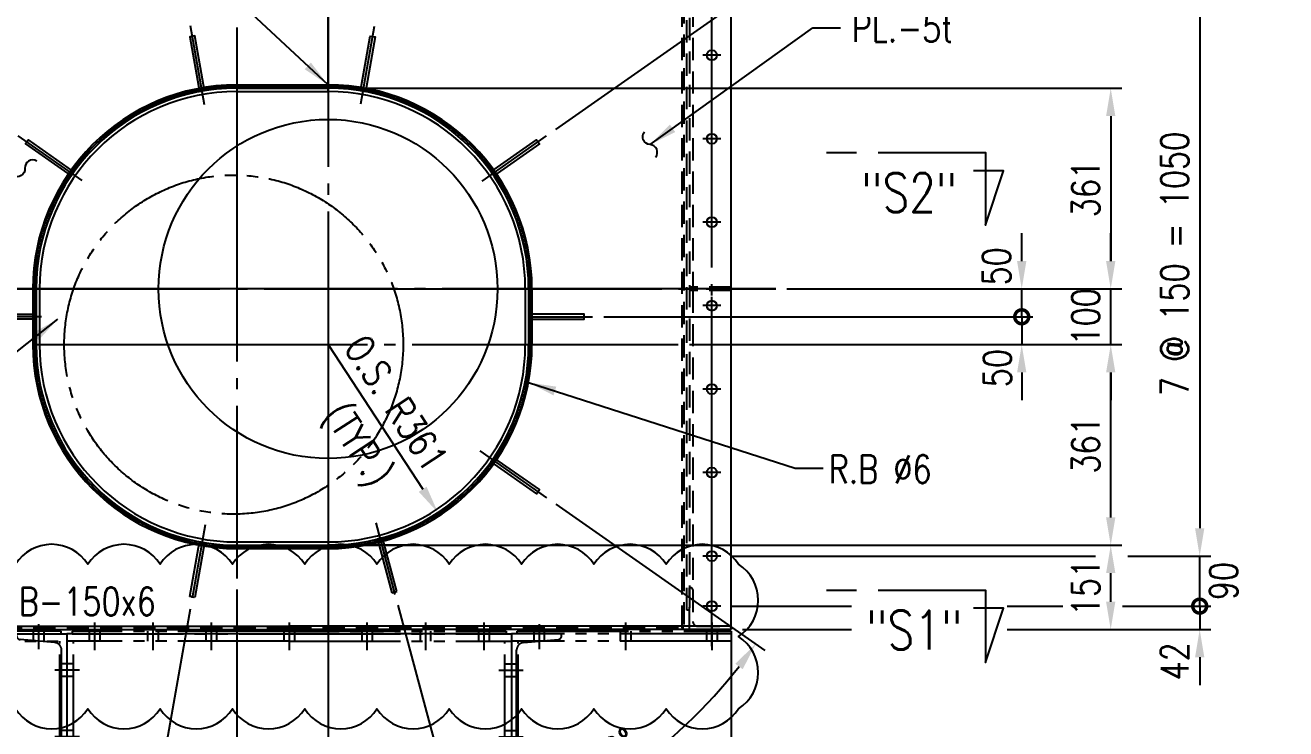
# Model space of a CAD drawing. Header units: millimetres. Extents: x 0 to 232280, y -26939 to 23794.
# Drawn here: x 4369 to 7769, y 2126 to 4022 of the extents above; entities that cross this region are included whole.
import ezdxf
from ezdxf.enums import TextEntityAlignment as Align

# ---------------------------------------------------------------- set-up
doc = ezdxf.new("R2010")
doc.units = ezdxf.units.MM
doc.header["$LTSCALE"] = 30
for name, pattern in [('JNK-CENTER', [34, 30, -1.5, 1, -1.5]), ('JNK-HIDDEN', [3, 2, -1]), ('JNK-PHANTOM', [15, 10, -1, 1, -1, 1, -1])]:
    doc.linetypes.add(name, pattern=pattern)
for name, color, linetype in [('CEN-R', 1, 'JNK-CENTER'), ('CON-C', 4, 'Continuous'), ('CON-G', 3, 'Continuous'), ('CON-W', 7, 'Continuous'), ('CON-Y', 2, 'Continuous'), ('conL-g', 3, 'Continuous'), ('Dim-W', 7, 'Continuous'), ('HID-Y', 2, 'JNK-HIDDEN'), ('PHA-M', 6, 'JNK-PHANTOM'), ('RET PL', 2, 'Continuous'), ('REV-0A', 2, 'Continuous'), ('TXT-Y', 2, 'Continuous')]:
    doc.layers.add(name, color=color, linetype=linetype)
doc.styles.add('SIMPLEX', font='simplex.shx', dxfattribs={"width": 0.8})
doc.dimstyles.new('DIM30_15', dxfattribs={"dimscale": 30, "dimtxt": 2.5, "dimasz": 2.5, "dimexe": 1, "dimexo": 1, "dimgap": 1, "dimtad": 1, "dimdec": 0, "dimlfac": 0.5, "dimdsep": 46, "dimtxsty": 'SIMPLEX', "dimcen": 0, "dimclrd": 7, "dimclre": 7, "dimclrt": 2, "dimadec": 1, "dimazin": 2, "dimtfac": 1, "dimtdec": 0, "dimtix": 1, "dimtmove": 2, "dimatfit": 0, "dimfxl": 1, "dimtolj": 1, "dimtzin": 0, "dimarcsym": 0})
doc.dimstyles.new('DIM30X1.5', dxfattribs={"dimscale": 30, "dimtxt": 2.5, "dimasz": 2.5, "dimexe": 1, "dimexo": 1, "dimgap": 1, "dimtad": 1, "dimdec": 0, "dimlfac": 0.666667, "dimdsep": 46, "dimtxsty": 'SIMPLEX', "dimcen": 0, "dimclrd": 7, "dimclre": 7, "dimclrt": 2, "dimadec": 1, "dimazin": 2, "dimtfac": 1, "dimtdec": 0, "dimtix": 1, "dimtmove": 2, "dimatfit": 0, "dimfxl": 1, "dimtolj": 1, "dimtzin": 0, "dimarcsym": 0})
pattern_1 = [(45, (-8613.555, -3308.335), (-8.41899, 8.41899), [])]

# ---------------------------------------------------------------- blocks, each defined once
blk = doc.blocks.new('A$C2FEE125F')
at = {"layer": 'CEN-R'}
for p, q in [((-16, 0), (16, 0)), ((0, 16), (0, -16))]:
    blk.add_line(p, q, dxfattribs=at)
at = {"layer": 'conL-g'}
blk.add_circle((0, 0), 9, dxfattribs=at)
blk = doc.blocks.new('*D192')
at = {"layer": 'CON-W', "color": 7, "lineweight": -2, "transparency": 16777216}
for p, q in [((6274.8, 4166.2), (7566.7, 4166.2)), ((7536.7, 4091.2), (7536.7, 2666.2)), ((6274.8, 2591.2), (7255.7, 2591.2)), ((7342.7, 2591.2), (7566.7, 2591.2))]:
    blk.add_line(p, q, dxfattribs=at)
at = {"layer": 'CON-W', "color": 7, "transparency": 16777216}
for points in [[(7524.2, 4091.2), (7549.2, 4091.2), (7536.7, 4166.2)], [(7524.2, 2666.2), (7549.2, 2666.2), (7536.7, 2591.2)]]:
    blk.add_solid(points, dxfattribs=at)
at = {"layer": 'DEFPOINTS', "color": 0, "transparency": 16777216}
for p in [(6244.8, 4166.2), (6244.8, 2591.2), (7536.7, 2591.2)]:
    blk.add_point(p, dxfattribs=at)
at = {"layer": 'CON-W', "color": 2, "transparency": 16777216, "insert": (7469.2, 3378.7), "char_height": 75, "attachment_point": 5, "rotation": 90, "style": 'SIMPLEX'}
blk.add_mtext('\\A1;7 @ 150 = 1050', dxfattribs=at)
blk = doc.blocks.new('_DotSmall')
at = {"color": 0, "linetype": 'ByBlock', "const_width": 0.5}
blk.add_lwpolyline([(-0.0625, 0, 1), (0.0625, 0, 1)], format="xyb", close=True, dxfattribs=at)
blk = doc.blocks.new('*D193')
at = {"layer": 'DEFPOINTS', "color": 0, "transparency": 16777216}
for p in [(6316.1, 4338.7), (7536.7, 4338.7), (6327.7, 4166.2)]:
    blk.add_point(p, dxfattribs=at)
at = {"layer": 'Dim-W', "color": 7, "lineweight": -2, "transparency": 16777216}
for p, q in [((7536.7, 4338.7), (7536.7, 4413.7)), ((6346.1, 4338.7), (7566.7, 4338.7)), ((7536.7, 4166.2), (7536.7, 4338.7)), ((6357.7, 4166.2), (7566.7, 4166.2)), ((7536.7, 4091.2), (7536.7, 4016.2))]:
    blk.add_line(p, q, dxfattribs=at)
at = {"layer": 'Dim-W', "color": 7, "transparency": 16777216}
blk.add_solid([(7524.2, 4091.2), (7549.2, 4091.2), (7536.7, 4166.2)], dxfattribs=at)
at = {"layer": 'Dim-W', "color": 7, "lineweight": -2, "transparency": 16777216, "xscale": 75, "yscale": 75, "zscale": 75, "rotation": 270}
blk.add_blockref('_DotSmall', (7536.7, 4338.7), dxfattribs=at)
at = {"layer": 'Dim-W', "color": 2, "transparency": 16777216, "insert": (7469.2, 4252.5), "char_height": 75, "attachment_point": 5, "rotation": 90, "style": 'SIMPLEX'}
blk.add_mtext('\\A1;115', dxfattribs=at)
blk = doc.blocks.new('*D194')
at = {"layer": 'DEFPOINTS', "color": 0, "transparency": 16777216}
for p in [(6327.7, 2591.2), (7536.7, 2591.2), (7328.7, 2456.2)]:
    blk.add_point(p, dxfattribs=at)
at = {"layer": 'Dim-W', "color": 7, "lineweight": -2, "transparency": 16777216}
for p, q in [((6357.7, 2591.2), (7255.7, 2591.2)), ((7342.7, 2591.2), (7566.7, 2591.2)), ((7536.7, 2456.2), (7536.7, 2591.2)), ((7358.7, 2456.2), (7566.7, 2456.2))]:
    blk.add_line(p, q, dxfattribs=at)
at = {"layer": 'Dim-W', "color": 7, "lineweight": -2, "transparency": 16777216, "xscale": 75, "yscale": 75, "zscale": 75, "rotation": 270}
blk.add_blockref('_DotSmall', (7536.7, 2456.2), dxfattribs=at)
at = {"layer": 'Dim-W', "color": 2, "transparency": 16777216, "insert": (7601.1, 2523.7), "char_height": 75, "attachment_point": 5, "rotation": 90, "style": 'SIMPLEX'}
blk.add_mtext('\\A1;90', dxfattribs=at)
blk = doc.blocks.new('_None')
blk = doc.blocks.new('*D195')
at = {"layer": 'DEFPOINTS', "color": 0, "transparency": 16777216}
for p in [(6244.8, 2456.2), (6273.2, 2393.2), (7536.7, 2393.2)]:
    blk.add_point(p, dxfattribs=at)
at = {"layer": 'Dim-W', "color": 7, "lineweight": -2, "transparency": 16777216}
for p, q in [((7536.7, 2456.2), (7536.7, 2531.2)), ((6274.8, 2456.2), (6597.6, 2456.2)), ((7017.6, 2456.2), (7167.2, 2456.2)), ((7328.4, 2456.2), (7566.7, 2456.2)), ((7536.7, 2456.2), (7536.7, 2393.2)), ((6303.2, 2393.2), (6597.6, 2393.2)), ((7017.6, 2393.2), (7566.7, 2393.2)), ((7536.7, 2318.2), (7536.7, 2243.2))]:
    blk.add_line(p, q, dxfattribs=at)
at = {"layer": 'Dim-W', "color": 7, "transparency": 16777216}
blk.add_solid([(7524.2, 2318.2), (7549.2, 2318.2), (7536.7, 2393.2)], dxfattribs=at)
at = {"layer": 'Dim-W', "color": 7, "lineweight": -2, "transparency": 16777216, "xscale": 75, "yscale": 75, "zscale": 75, "rotation": 270}
blk.add_blockref('_DotSmall', (7536.7, 2456.2), dxfattribs=at)
at = {"layer": 'Dim-W', "color": 2, "transparency": 16777216, "insert": (7469.2, 2307.4), "char_height": 75, "attachment_point": 5, "rotation": 90, "style": 'SIMPLEX'}
blk.add_mtext('\\A1;42', dxfattribs=at)
blk = doc.blocks.new('*D204')
at = {"layer": 'DEFPOINTS', "color": 0, "transparency": 16777216}
for p in [(5185.7, 3852.3), (6393.4, 3311.2), (7296.7, 3311.2)]:
    blk.add_point(p, dxfattribs=at)
at = {"layer": 'Dim-W', "color": 7, "lineweight": -2, "transparency": 16777216}
for p, q in [((5215.7, 3852.3), (7326.7, 3852.3)), ((7296.7, 3777.3), (7296.7, 3386.2)), ((6423.4, 3311.2), (7326.7, 3311.2))]:
    blk.add_line(p, q, dxfattribs=at)
at = {"layer": 'Dim-W', "color": 7, "transparency": 16777216}
for points in [[(7284.2, 3777.3), (7309.2, 3777.3), (7296.7, 3852.3)], [(7284.2, 3386.2), (7309.2, 3386.2), (7296.7, 3311.2)]]:
    blk.add_solid(points, dxfattribs=at)
at = {"layer": 'Dim-W', "color": 2, "transparency": 16777216, "insert": (7229.2, 3581.7), "char_height": 75, "attachment_point": 5, "rotation": 90, "style": 'SIMPLEX'}
blk.add_mtext('\\A1;361', dxfattribs=at)
blk = doc.blocks.new('*D205')
at = {"layer": 'DEFPOINTS', "color": 0, "transparency": 16777216}
for p in [(6423.4, 3311.2), (7296.7, 3311.2), (6130.4, 3161.2)]:
    blk.add_point(p, dxfattribs=at)
at = {"layer": 'Dim-W', "color": 7, "lineweight": -2, "transparency": 16777216}
for p, q in [((7296.7, 3386.2), (7296.7, 3461.2)), ((6453.4, 3311.2), (7326.7, 3311.2)), ((7296.7, 3161.2), (7296.7, 3311.2)), ((6160.4, 3161.2), (7326.7, 3161.2)), ((7296.7, 3086.2), (7296.7, 3011.2))]:
    blk.add_line(p, q, dxfattribs=at)
at = {"layer": 'Dim-W', "color": 7, "transparency": 16777216}
for points in [[(7284.2, 3386.2), (7309.2, 3386.2), (7296.7, 3311.2)], [(7284.2, 3086.2), (7309.2, 3086.2), (7296.7, 3161.2)]]:
    blk.add_solid(points, dxfattribs=at)
at = {"layer": 'Dim-W', "color": 2, "transparency": 16777216, "insert": (7229.2, 3236.2), "char_height": 75, "attachment_point": 5, "rotation": 90, "style": 'SIMPLEX'}
blk.add_mtext('\\A1;100', dxfattribs=at)
blk = doc.blocks.new('*D206')
at = {"layer": 'DEFPOINTS', "color": 0, "transparency": 16777216}
for p in [(7296.7, 3161.2), (7296.7, 3161.2), (5185.7, 2620.2)]:
    blk.add_point(p, dxfattribs=at)
at = {"layer": 'Dim-W', "color": 7, "lineweight": -2, "transparency": 16777216}
for p, q in [((7296.7, 2695.2), (7296.7, 3086.2)), ((5215.7, 2620.2), (7326.7, 2620.2))]:
    blk.add_line(p, q, dxfattribs=at)
at = {"layer": 'Dim-W', "color": 7, "transparency": 16777216}
for points in [[(7284.2, 3086.2), (7309.2, 3086.2), (7296.7, 3161.2)], [(7284.2, 2695.2), (7309.2, 2695.2), (7296.7, 2620.2)]]:
    blk.add_solid(points, dxfattribs=at)
at = {"layer": 'Dim-W', "color": 2, "transparency": 16777216, "insert": (7229.2, 2890.7), "char_height": 75, "attachment_point": 5, "rotation": 90, "style": 'SIMPLEX'}
blk.add_mtext('\\A1;361', dxfattribs=at)
blk = doc.blocks.new('*D207')
at = {"layer": 'DEFPOINTS', "color": 0, "transparency": 16777216}
for p in [(5185.7, 2620.2), (7296.7, 2620.2), (6363.2, 2393.2)]:
    blk.add_point(p, dxfattribs=at)
at = {"layer": 'Dim-W', "color": 7, "lineweight": -2, "transparency": 16777216}
for p, q in [((5215.7, 2620.2), (7326.7, 2620.2)), ((7296.7, 2468.2), (7296.7, 2545.2)), ((6393.2, 2393.2), (6597.6, 2393.2)), ((7017.6, 2393.2), (7326.7, 2393.2))]:
    blk.add_line(p, q, dxfattribs=at)
at = {"layer": 'Dim-W', "color": 7, "transparency": 16777216}
for points in [[(7284.2, 2545.2), (7309.2, 2545.2), (7296.7, 2620.2)], [(7284.2, 2468.2), (7309.2, 2468.2), (7296.7, 2393.2)]]:
    blk.add_solid(points, dxfattribs=at)
at = {"layer": 'Dim-W', "color": 2, "transparency": 16777216, "insert": (7229.2, 2506.7), "char_height": 75, "attachment_point": 5, "rotation": 90, "style": 'SIMPLEX'}
blk.add_mtext('\\A1;151', dxfattribs=at)
blk = doc.blocks.new('SECMARK2')
at = {"layer": 'CON-C'}
blk.add_line((0, 0), (-2.72, 0), dxfattribs=at)
blk.add_lwpolyline([(-4.67, 0), (-14.32, 0), (-14.32, 6.51), (-15.93, 1.64), (-13.23, 1.64)], dxfattribs=at)
at = {"layer": 'CON-C', "style": 'SIMPLEX', "width": 0.8}
blk.add_attdef('TAG', (-12.98, 1.18), '', height=3.5, dxfattribs=at)
blk = doc.blocks.new('*D208')
at = {"layer": 'DEFPOINTS', "color": 0, "transparency": 16777216}
for p in [(6126.2, 4432.1), (5312.2, 4028.7), (5775.1, 3723.9), (5185.7, 3311.2), (5185.7, 3311.2)]:
    blk.add_point(p, dxfattribs=at)
at = {"layer": 'Dim-W', "color": 7, "lineweight": -2, "transparency": 16777216}
for p, q in [((5317.4, 4058.2), (5445, 4781.7)), ((5799.7, 3741.1), (6408.9, 4167.7))]:
    blk.add_line(p, q, dxfattribs=at)
blk.add_arc((5185.7, 3311.2), 1463.2, 37.9372, 77.0628, dxfattribs=at)
at = {"layer": 'Dim-W', "color": 7, "transparency": 16777216}
for points in [[(5510.8, 4725), (5515.8, 4749.5), (5439.8, 4752.2)], [(6349.8, 4218.2), (6329.7, 4203.3), (6384.3, 4150.5)]]:
    blk.add_solid(points, dxfattribs=at)
at = {"layer": 'Dim-W', "color": 2, "transparency": 16777216, "insert": (6008.2, 4602.2), "char_height": 75, "attachment_point": 5, "rotation": 327.5, "style": 'SIMPLEX'}
blk.add_mtext('\\A1;45°', dxfattribs=at)
blk = doc.blocks.new('*D210')
at = {"layer": 'DEFPOINTS', "color": 0, "transparency": 16777216}
for p in [(4939.7, 2530.9), (5185.7, 1951.3), (5185.7, 1753.1)]:
    blk.add_point(p, dxfattribs=at)
at = {"layer": 'Dim-W', "color": 7, "lineweight": -2, "transparency": 16777216}
for p, q in [((4939.7, 2500.9), (4939.7, 1723.1)), ((5185.7, 1921.3), (5185.7, 1723.1)), ((5014.7, 1753.1), (5110.7, 1753.1))]:
    blk.add_line(p, q, dxfattribs=at)
at = {"layer": 'Dim-W', "color": 7, "transparency": 16777216}
for points in [[(5014.7, 1765.6), (5014.7, 1740.6), (4939.7, 1753.1)], [(5110.7, 1765.6), (5110.7, 1740.6), (5185.7, 1753.1)]]:
    blk.add_solid(points, dxfattribs=at)
at = {"layer": 'Dim-W', "color": 2, "transparency": 16777216, "insert": (5062.7, 1820.6), "char_height": 75, "attachment_point": 5, "style": 'SIMPLEX'}
blk.add_mtext('\\A1;164', dxfattribs=at)
blk = doc.blocks.new('*D212')
at = {"layer": 'DEFPOINTS', "color": 0, "transparency": 16777216}
for p in [(6431, 3311.2), (7056.7, 3311.2), (5899.3, 3236.2)]:
    blk.add_point(p, dxfattribs=at)
at = {"layer": 'Dim-W', "color": 7, "lineweight": -2, "transparency": 16777216}
for p, q in [((7056.7, 3386.2), (7056.7, 3461.2)), ((6461, 3311.2), (7086.7, 3311.2)), ((7056.7, 3236.2), (7056.7, 3311.2)), ((5929.3, 3236.2), (7086.7, 3236.2)), ((7056.7, 3236.2), (7056.7, 3161.2))]:
    blk.add_line(p, q, dxfattribs=at)
at = {"layer": 'Dim-W', "color": 7, "transparency": 16777216}
blk.add_solid([(7044.2, 3386.2), (7069.2, 3386.2), (7056.7, 3311.2)], dxfattribs=at)
at = {"layer": 'Dim-W', "color": 7, "lineweight": -2, "transparency": 16777216, "xscale": 75, "yscale": 75, "zscale": 75, "rotation": 90}
blk.add_blockref('_DotSmall', (7056.7, 3236.2), dxfattribs=at)
at = {"layer": 'Dim-W', "color": 2, "transparency": 16777216, "insert": (6988.7, 3372), "char_height": 75, "attachment_point": 5, "rotation": 90, "style": 'SIMPLEX'}
blk.add_mtext('\\A1;50', dxfattribs=at)
blk = doc.blocks.new('*D213')
at = {"layer": 'DEFPOINTS', "color": 0, "transparency": 16777216}
for p in [(5899.3, 3236.2), (6130.4, 3161.2), (7056.7, 3161.2)]:
    blk.add_point(p, dxfattribs=at)
at = {"layer": 'Dim-W', "color": 7, "lineweight": -2, "transparency": 16777216}
for p, q in [((7056.7, 3236.2), (7056.7, 3311.2)), ((5929.3, 3236.2), (7086.7, 3236.2)), ((7056.7, 3236.2), (7056.7, 3161.2)), ((6160.4, 3161.2), (7086.7, 3161.2)), ((7056.7, 3086.2), (7056.7, 3011.2))]:
    blk.add_line(p, q, dxfattribs=at)
at = {"layer": 'Dim-W', "color": 7, "transparency": 16777216}
blk.add_solid([(7044.2, 3086.2), (7069.2, 3086.2), (7056.7, 3161.2)], dxfattribs=at)
at = {"layer": 'Dim-W', "color": 7, "lineweight": -2, "transparency": 16777216, "xscale": 75, "yscale": 75, "zscale": 75, "rotation": 270}
blk.add_blockref('_DotSmall', (7056.7, 3236.2), dxfattribs=at)
at = {"layer": 'Dim-W', "color": 2, "transparency": 16777216, "insert": (6991, 3097.8), "char_height": 75, "attachment_point": 5, "rotation": 90, "style": 'SIMPLEX'}
blk.add_mtext('\\A1;50', dxfattribs=at)
blk = doc.blocks.new('*D218')
at = {"layer": 'DEFPOINTS', "color": 0, "transparency": 16777216}
for p in [(5185.7, 3161.2), (5482, 2708.5)]:
    blk.add_point(p, dxfattribs=at)
at = {"layer": 'Dim-W', "color": 7, "lineweight": -2, "transparency": 16777216}
blk.add_line((5185.7, 3161.2), (5441, 2771.3), dxfattribs=at)
at = {"layer": 'Dim-W', "color": 7, "transparency": 16777216}
blk.add_solid([(5451.4, 2778.1), (5430.5, 2764.4), (5482, 2708.5)], dxfattribs=at)
at = {"layer": 'Dim-W', "color": 2, "transparency": 16777216, "insert": (5369.8, 3003.2), "char_height": 75, "attachment_point": 5, "rotation": 303.2099, "style": 'SIMPLEX'}
blk.add_mtext('\\A1;O.S. R361 ', dxfattribs=at)
blk = doc.blocks.new('*D229')
at = {"color": 7, "lineweight": -2, "transparency": 16777216}
for p, q in [((4939.7, 2500.9), (4939.7, 1723.1)), ((4813.9, 2447.7), (4690, 1744.9))]:
    blk.add_line(p, q, dxfattribs=at)
blk.add_arc((4939.7, 3161.2), 1408.1, 263.0521, 266.9479, dxfattribs=at)
at = {"color": 7, "transparency": 16777216}
for points in [[(4767.5, 1751.1), (4771.2, 1775.8), (4695.2, 1774.5)], [(4865.1, 1767.6), (4864.4, 1742.6), (4939.7, 1753.1)]]:
    blk.add_solid(points, dxfattribs=at)
at = {"layer": 'DEFPOINTS', "color": 0, "transparency": 16777216}
for p in [(4939.7, 4015.8), (4854, 2675.1), (4939.7, 2530.9), (4819.1, 2477.2), (4776.2, 1762.6)]:
    blk.add_point(p, dxfattribs=at)
at = {"color": 2, "transparency": 16777216, "insert": (4822.9, 1825.7), "char_height": 75, "attachment_point": 5, "rotation": 355, "style": 'SIMPLEX'}
blk.add_mtext('\\A1;10°', dxfattribs=at)
blk = doc.blocks.new('*D230')
at = {"color": 7, "lineweight": -2, "transparency": 16777216}
for p, q in [((5374, 2458.5), (5557.8, 1772.4)), ((5185.7, 1921.3), (5185.7, 1723.4))]:
    blk.add_line(p, q, dxfattribs=at)
blk.add_arc((5185.7, 3161.2), 1407.8, 273.0529, 281.9471, dxfattribs=at)
at = {"color": 7, "transparency": 16777216}
for points in [[(5474.2, 1796.1), (5480, 1771.8), (5550.1, 1801.4)], [(5261, 1742.9), (5260.3, 1767.9), (5185.7, 1753.4)]]:
    blk.add_solid(points, dxfattribs=at)
at = {"layer": 'DEFPOINTS', "color": 0, "transparency": 16777216}
for p in [(5185.7, 4540.3), (5314.5, 2680.7), (5366.2, 2487.5), (5185.7, 1951.3), (5308.4, 1758.8)]:
    blk.add_point(p, dxfattribs=at)
at = {"color": 2, "transparency": 16777216, "insert": (5360.6, 1832.4), "char_height": 75, "attachment_point": 5, "rotation": 7.5, "style": 'SIMPLEX'}
blk.add_mtext('\\A1;15°', dxfattribs=at)
blk = doc.blocks.new('*D231')
at = {"color": 7, "lineweight": -2, "transparency": 16777216}
for p, q in [((5799.7, 2731.3), (6363.4, 2336.6)), ((5374, 2458.5), (5557.8, 1772.5))]:
    blk.add_line(p, q, dxfattribs=at)
blk.add_arc((5185.7, 3161.2), 1407.7, 288.0531, 321.9469, dxfattribs=at)
at = {"color": 7, "transparency": 16777216}
for points in [[(6284.1, 2301), (6304.2, 2286.1), (6338.8, 2353.8)], [(5625.5, 1810.9), (5618.4, 1834.8), (5550, 1801.5)]]:
    blk.add_solid(points, dxfattribs=at)
at = {"layer": 'DEFPOINTS', "color": 0, "transparency": 16777216}
for p in [(5595.3, 2874.4), (5775.1, 2748.5), (5314.5, 2680.7), (5366.2, 2487.5), (5853.8, 1922.2)]:
    blk.add_point(p, dxfattribs=at)
at = {"color": 2, "transparency": 16777216, "insert": (5954.4, 2063.4), "char_height": 75, "attachment_point": 5, "rotation": 35, "style": 'SIMPLEX'}
blk.add_mtext('\\A1;40°', dxfattribs=at)
blk = doc.blocks.new('*D259')
at = {"color": 7, "lineweight": -2, "transparency": 16777216}
for p, q in [((5185.7, 4570.3), (5185.7, 4804.5)), ((5315.9, 4049.4), (5445, 4781.8))]:
    blk.add_line(p, q, dxfattribs=at)
blk.add_arc((5185.7, 3311.2), 1463.3, 82.937, 87.063, dxfattribs=at)
at = {"color": 7, "transparency": 16777216}
for points in [[(5260.4, 4760.1), (5261, 4785.1), (5185.7, 4774.5)], [(5367.5, 4775.8), (5363.8, 4751), (5439.8, 4752.3)]]:
    blk.add_solid(points, dxfattribs=at)
at = {"layer": 'DEFPOINTS', "color": 0, "transparency": 16777216}
for p in [(5355.6, 4764.6), (5185.7, 4540.3), (5310.7, 4019.8), (5273.8, 3810.6), (5185.7, 1951.3)]:
    blk.add_point(p, dxfattribs=at)
at = {"color": 2, "transparency": 16777216, "insert": (5319.1, 4836.2), "char_height": 75, "attachment_point": 5, "rotation": 355, "style": 'SIMPLEX'}
blk.add_mtext('\\A1;10°', dxfattribs=at)
blk = doc.blocks.new('A$C01CB79A4')
at = {"layer": 'PHA-M'}
h = blk.add_hatch(dxfattribs=at)
h.set_pattern_fill('ANSI31,_O', color=256, scale=3.75)
h.set_pattern_definition(pattern_1)
h.paths.add_polyline_path([(-1717.5, -391.5), (-1717.5, -382.5), (-1792.5, -382.5), (-1867.5, -382.5), (-1867.5, -391.5)])
h = blk.add_hatch(dxfattribs=at)
h.set_pattern_fill('ANSI31,_O', color=256, scale=3.75)
h.set_pattern_definition(pattern_1)
h.paths.add_polyline_path([(-667.5, -382.5), (-592.5, -382.5), (-517.5, -382.5), (-517.5, -391.5), (-667.5, -391.5)])
at = {"layer": 'CON-G'}
for p, q in [((-2235, 13.5), (-1192.5, 13.5)), ((-2235, 4.5), (-1192.5, 4.5)), ((0, 13.5), (-1192.5, 13.5)), ((0, 4.5), (-1192.5, 4.5))]:
    blk.add_line(p, q, dxfattribs=at)
at = {"layer": 'PHA-M'}
for p, q in [((-2235, 0), (-2235, -382.5)), ((-2182.5, 23.2), (-2182.5, -50.9)), ((-2182.5, 23.2), (-2182.5, -50.9)), ((-2182.5, 17.1), (-2182.5, -49.3)), ((-2182.5, 9.6), (-2182.5, -50.9)), ((-2182.5, 9.6), (-2182.5, -50.9)), ((-2025, 23.2), (-2025, -50.9)), ((-2025, 23.2), (-2025, -50.9)), ((-2025, 17.1), (-2025, -49.3)), ((-2025, 9.6), (-2025, -50.9)), ((-2025, 9.6), (-2025, -50.9)), ((-1867.5, -48.5), (-1867.5, 18.7)), ((-1717.5, 23.2), (-1717.5, -50.9)), ((-1717.5, 23.2), (-1717.5, -50.9)), ((-1717.5, 17.1), (-1717.5, -49.3)), ((-1717.5, 9.6), (-1717.5, -50.9)), ((-1717.5, 9.6), (-1717.5, -50.9)), ((-1560, 23.2), (-1560, -50.9)), ((-1560, 23.2), (-1560, -50.9)), ((-1560, 17.1), (-1560, -49.3)), ((-1560, 9.6), (-1560, -50.9)), ((-1560, 9.6), (-1560, -50.9)), ((-1402.5, 23.2), (-1402.5, -50.9)), ((-1402.5, 23.2), (-1402.5, -50.9)), ((-1402.5, 17.1), (-1402.5, -49.3)), ((-1402.5, 9.6), (-1402.5, -50.9)), ((-1402.5, 9.6), (-1402.5, -50.9)), ((-1192.5, 23.2), (-1192.5, -50.9)), ((-1192.5, 23.2), (-1192.5, -50.9)), ((-1192.5, 17.1), (-1192.5, -49.3)), ((-1192.5, 9.6), (-1192.5, -50.9)), ((-1192.5, 9.6), (-1192.5, -50.9)), ((-982.5, 23.2), (-982.5, -50.9)), ((-982.5, 23.2), (-982.5, -50.9)), ((-982.5, 17.1), (-982.5, -49.3)), ((-982.5, 9.6), (-982.5, -50.9)), ((-982.5, 9.6), (-982.5, -50.9)), ((-825, 23.2), (-825, -50.9)), ((-825, 23.2), (-825, -50.9)), ((-825, 17.1), (-825, -49.3)), ((-825, 9.6), (-825, -50.9)), ((-825, 9.6), (-825, -50.9)), ((-667.5, 23.2), (-667.5, -50.9)), ((-667.5, 23.2), (-667.5, -50.9)), ((-667.5, 17.1), (-667.5, -49.3)), ((-667.5, 9.6), (-667.5, -50.9)), ((-667.5, 9.6), (-667.5, -50.9)), ((-517.5, -48.5), (-517.5, 18.7)), ((-285, 23.2), (-285, -50.9)), ((-285, 23.2), (-285, -50.9)), ((-285, 17.1), (-285, -49.3)), ((-285, 9.6), (-285, -50.9)), ((-285, 9.6), (-285, -50.9)), ((-52.5, 23.2), (-52.5, -50.9)), ((-52.5, 23.2), (-52.5, -50.9)), ((-52.5, 17.1), (-52.5, -49.3)), ((-52.5, 9.6), (-52.5, -50.9)), ((-52.5, 9.6), (-52.5, -50.9)), ((0, 0), (0, -382.5)), ((-2235, -27), (-1792.5, -27)), ((-2196.8, 0), (-2196.8, -27)), ((-2168.3, 0), (-2168.3, -27)), ((-2039.3, 0), (-2039.3, -27)), ((-2010.8, 0), (-2010.8, -27)), ((-1927.5, -12.1), (-1927.5, -7.5)), ((-1927.5, -7.5), (-1792.5, -7.5)), ((-1825.2, -30.6), (-1917.9, -22.5)), ((-1881.8, -25.7), (-1881.8, 0)), ((-1853.3, -28.2), (-1853.3, 0)), ((-1810.5, -363), (-1810.5, -27)), ((-1792.5, -7.5), (-1792.5, -382.5)), ((-1192.5, -7.5), (-1792.5, -7.5)), ((-1792.5, -7.5), (-1792.5, -382.5)), ((-1657.5, -7.5), (-1792.5, -7.5)), ((-1192.5, -27), (-1792.5, -27)), ((-1774.5, -363), (-1774.5, -27)), ((-1731.8, 0), (-1731.8, -27)), ((-1703.3, 0), (-1703.3, -27)), ((-1574.3, 0), (-1574.3, -27)), ((-1545.8, 0), (-1545.8, -27)), ((-1416.8, 0), (-1416.8, -27)), ((-1388.3, 0), (-1388.3, -27)), ((-1206.8, 0), (-1206.8, -27)), ((-1192.5, -7.5), (-592.5, -7.5)), ((-1192.5, -27), (-592.5, -27)), ((-1178.3, 0), (-1178.3, -27)), ((-996.8, 0), (-996.8, -27)), ((-968.3, 0), (-968.3, -27)), ((-839.3, 0), (-839.3, -27)), ((-810.8, 0), (-810.8, -27)), ((-727.5, -7.5), (-592.5, -7.5)), ((-681.8, 0), (-681.8, -27)), ((-653.3, 0), (-653.3, -27)), ((-610.5, -363), (-610.5, -27)), ((-592.5, -7.5), (-592.5, -382.5)), ((-457.5, -7.5), (-592.5, -7.5)), ((-592.5, -7.5), (-592.5, -382.5)), ((0, -27), (-592.5, -27)), ((-574.5, -363), (-574.5, -27)), ((-559.8, -30.6), (-467.1, -22.5)), ((-531.8, -28.2), (-531.8, 0)), ((-503.3, -25.7), (-503.3, 0)), ((-457.5, -12.1), (-457.5, -7.5)), ((-299.3, 0), (-299.3, -27)), ((-270.8, 0), (-270.8, -27)), ((-66.8, 0), (-66.8, -27)), ((-38.3, 0), (-38.3, -27)), ((-1806, -338.4), (-1806, -51.6)), ((-579, -338.4), (-579, -51.6)), ((-1774.5, -87.8), (-1810.5, -87.8)), ((-610.5, -87.8), (-574.5, -87.8)), ((-1758.2, -105), (-1824.1, -105)), ((-1774.5, -122.3), (-1810.5, -122.3)), ((-626.8, -105), (-560.9, -105)), ((-610.5, -122.3), (-574.5, -122.3)), ((-1774.5, -267.8), (-1806, -267.8)), ((-610.5, -267.8), (-579, -267.8)), ((-1758.2, -285), (-1824.1, -285)), ((-1774.5, -302.3), (-1806, -302.3)), ((-626.8, -285), (-560.9, -285)), ((-610.5, -302.3), (-579, -302.3)), ((-1957.5, -339.8), (-1957.5, -413.9)), ((-1957.5, -339.8), (-1957.5, -413.9)), ((-1507.5, -339.8), (-1507.5, -413.9)), ((-1507.5, -339.8), (-1507.5, -413.9)), ((-1087.5, -339.8), (-1087.5, -413.9)), ((-1087.5, -339.8), (-1087.5, -413.9)), ((-1087.5, -339.8), (-1087.5, -413.9)), ((-1087.5, -339.8), (-1087.5, -413.9)), ((-712.5, -339.8), (-712.5, -413.9)), ((-712.5, -339.8), (-712.5, -413.9)), ((-234, -339.8, 0), (-234, -413.9, 0)), ((-234, -339.8, 0), (-234, -413.9, 0)), ((-2235, -363), (-1792.5, -363)), ((-1974, -363), (-1974, -391.5)), ((-1957.5, -345.9), (-1957.5, -412.3)), ((-1957.5, -353.4), (-1957.5, -413.9)), ((-1957.5, -353.4), (-1957.5, -413.9)), ((-1941, -363), (-1941, -391.5)), ((-1917.9, -367.5), (-1825.2, -359.4)), ((-1192.5, -363), (-1792.5, -363)), ((-1524, -363), (-1524, -391.5)), ((-1507.5, -345.9), (-1507.5, -412.3)), ((-1507.5, -353.4), (-1507.5, -413.9)), ((-1507.5, -353.4), (-1507.5, -413.9)), ((-1491, -363), (-1491, -391.5)), ((-1192.5, -363), (-592.5, -363)), ((-1104, -363), (-1104, -391.5)), ((-1104, -363), (-1104, -391.5)), ((-1087.5, -345.9), (-1087.5, -412.3)), ((-1087.5, -345.9), (-1087.5, -412.3)), ((-1087.5, -353.4), (-1087.5, -413.9)), ((-1087.5, -353.4), (-1087.5, -413.9)), ((-1087.5, -353.4), (-1087.5, -413.9)), ((-1087.5, -353.4), (-1087.5, -413.9)), ((-1071, -363), (-1071, -391.5)), ((-1071, -363), (-1071, -391.5)), ((-729, -363), (-729, -391.5)), ((-712.5, -345.9), (-712.5, -412.3)), ((-712.5, -353.4), (-712.5, -413.9)), ((-712.5, -353.4), (-712.5, -413.9)), ((-696, -363), (-696, -391.5)), ((0, -363), (-592.5, -363)), ((-467.1, -367.5), (-559.8, -359.4)), ((-250.5, -363, 0), (-250.5, -391.5)), ((-234, -345.9, 0), (-234, -412.3, 0)), ((-234, -353.4, 0), (-234, -413.9, 0)), ((-234, -353.4, 0), (-234, -413.9, 0)), ((-217.5, -363, 0), (-217.5, -391.5)), ((-2346.1, -382.5), (-1192.5, -382.5)), ((-2340.1, -391.5), (-1192.5, -391.5)), ((-1927.5, -382.5), (-1927.5, -377.9)), ((-1792.5, -382.5), (-1927.5, -382.5)), ((-1867.5, -391.5), (-1867.5, -382.5)), ((-1192.5, -382.5), (-1792.5, -382.5)), ((-1792.5, -382.5), (-1657.5, -382.5)), ((-1717.5, -391.5), (-1717.5, -382.5)), ((111.1, -382.5), (-1192.5, -382.5)), ((-1192.5, -382.5), (-592.5, -382.5)), ((105.1, -391.5), (-1192.5, -391.5)), ((-592.5, -382.5), (-727.5, -382.5)), ((-667.5, -391.5), (-667.5, -382.5)), ((-592.5, -382.5), (-457.5, -382.5)), ((-517.5, -391.5), (-517.5, -382.5)), ((-457.5, -382.5), (-457.5, -377.9))]:
    blk.add_line(p, q, dxfattribs=at)
for points in [[(-1807.5, 0), (-2235, 0), (-2235, -7.5), (-1807.5, -7.5)], [(-1807.5, 0), (-2235, 0), (-2235, -7.5), (-1807.5, -7.5)], [(-577.5, 0), (0, 0), (0, -7.5), (-577.5, -7.5)], [(-577.5, 0), (0, 0), (0, -7.5), (-577.5, -7.5)]]:
    blk.add_lwpolyline(points, close=True, dxfattribs=at)
for points in [[(-1192.5, 0), (-1777.5, 0), (-1777.5, -7.5), (-1192.5, -7.5)], [(-1192.5, 0), (-607.5, 0), (-607.5, -7.5), (-1192.5, -7.5)], [(-1792.5, -82.5), (-1792.5, -91.5)], [(-592.5, -82.5), (-592.5, -91.5)]]:
    blk.add_lwpolyline(points, dxfattribs=at)
for points in [[(-2343.1, -400.5, 0.483445), (-2343.1, -387, -0.483445), (-2343.1, -373.5)], [(108.1, -400.5, -0.483445), (108.1, -387, 0.483445), (108.1, -373.5)]]:
    blk.add_lwpolyline(points, format="xyb", dxfattribs=at)
for centre, radius, start, end in [((-1917, -12.1), 10.5, 180, 265), ((-1827, -51.6), 21, 0, 85), ((-558, -51.6), 21, 95, 180), ((-468, -12.1), 10.5, 275, 360), ((-1827, -338.4), 21, 275, 360), ((-558, -338.4), 21, 180, 265), ((-1917, -377.9), 10.5, 95, 180), ((-468, -377.9), 10.5, 0, 85)]:
    blk.add_arc(centre, radius, start, end, dxfattribs=at)
at = {"layer": 'RET PL', "color": 6, "linetype": 'JNK-HIDDEN'}
for points in [[(-1192.5, 9), (-2103, 9), (-2103, 4.5), (-1192.5, 4.5)], [(-1192.5, 9), (-132, 9), (-132, 4.5), (-1192.5, 4.5)]]:
    blk.add_lwpolyline(points, dxfattribs=at)

msp = doc.modelspace()

# ---------------------------------------------------------------- linework, layer by layer
at = {"layer": 'CEN-R'}
for p, q in [((5185.71, 4540.35), (5185.71, 1951.27)), ((6220.71, 2348.66), (6220.71, 4431.41)), ((4852.16, 3807.72), (4814.64, 4020.5)), ((4939.71, 4015.82), (4939.71, 2530.9)), ((5273.76, 3810.55), (5310.66, 4019.83)), ((4939.71, 3856.76), (5185.71, 3856.76)), ((4522.66, 3603.23), (4350.29, 3723.92)), ((5601.06, 3602.04), (5775.13, 3723.92)), ((5185.71, 3311.21), (3993.65, 3311.21)), ((3993.65, 3311.21), (5185.71, 3311.21)), ((4394.16, 3311.21), (4394.16, 3161.21)), ((5185.71, 3311.21), (6393.44, 3311.21)), ((6393.44, 3311.21), (5185.71, 3311.21)), ((5731.26, 3311.21), (5731.26, 3161.21)), ((4412.95, 3236.21), (4240.45, 3236.21)), ((5726.76, 3236.21), (5899.26, 3236.21)), ((4392.19, 3161.21), (6130.41, 3161.21)), ((5595.27, 2874.43), (5775.13, 2748.49)), ((4854, 2675.1), (4819.11, 2477.24)), ((5314.46, 2680.7), (5366.23, 2487.49)), ((4939.71, 2615.66), (5185.71, 2615.66))]:
    msp.add_line(p, q, dxfattribs=at)
for centre, start, end in [((4939.71, 3311.21), 90, 180), ((5185.71, 3311.21), 0, 90), ((4939.71, 3161.21), 180, 270), ((5185.71, 3161.21), 270, 0)]:
    msp.add_arc(centre, 545.55, start, end, dxfattribs=at)
at = {"layer": 'CON-G'}
for p, q in [((5185.71, 3843.26), (5185.71, 4391.22)), ((5185.71, 3843.26), (5185.71, 4391.22)), ((6273.21, 2393.22), (6273.21, 4391.22)), ((4939.71, 3861.26), (5185.71, 3861.26)), ((4939.71, 3852.26), (5185.71, 3852.26)), ((4939.71, 3843.26), (5185.71, 3843.26)), ((4389.66, 3311.21), (4389.66, 3161.21)), ((4398.66, 3311.21), (4398.66, 3161.21)), ((4407.66, 3311.21), (4407.66, 3161.21)), ((5717.76, 3311.21), (5717.76, 3161.21)), ((5726.76, 3311.21), (5726.76, 3161.21)), ((5735.76, 3311.21), (5735.76, 3161.21)), ((4813.07, 2481.86), (4839.11, 2629.55)), ((4852.4, 2627.2), (4826.36, 2479.51)), ((4839.11, 2629.55), (4852.4, 2627.2)), ((4939.71, 2629.16), (5185.71, 2629.16)), ((4939.71, 2620.16), (5185.71, 2620.16)), ((5185.71, 2629.16), (5185.71, 2393.22)), ((5185.71, 2629.16), (5185.71, 2393.22)), ((5431.71, 2620.16), (5185.71, 2620.16)), ((5332.26, 2640.34), (5319.22, 2636.85)), ((5319.22, 2636.85), (5358.04, 2491.99)), ((5371.08, 2495.48), (5332.26, 2640.34)), ((4939.71, 2611.16), (5185.71, 2611.16)), ((5358.04, 2491.99), (5371.08, 2495.48)), ((4826.36, 2479.51), (4813.07, 2481.86))]:
    msp.add_line(p, q, dxfattribs=at)
for points in [[(4838.99, 3843.54), (4852.28, 3845.89), (4826.24, 3993.61), (4812.94, 3991.26)], [(5286.31, 3842.87), (5273.01, 3845.21), (5299.06, 3992.93), (5312.36, 3990.59)], [(4492.63, 3616.01), (4500.38, 3627.07), (4377.5, 3713.11), (4369.76, 3702.05)], [(5632.78, 3616.01), (5625.04, 3627.07), (5747.91, 3713.11), (5755.65, 3702.05)], [(4398.66, 3242.96), (4398.66, 3229.46), (4248.66, 3229.46), (4248.66, 3242.96)], [(5726.76, 3242.96), (5726.76, 3229.46), (5876.76, 3229.46), (5876.76, 3242.96)], [(5632.78, 2856.4), (5625.04, 2845.34), (5747.91, 2759.31), (5755.65, 2770.37)]]:
    msp.add_lwpolyline(points, close=True, dxfattribs=at)
for centre, radius, start, end in [((4939.71, 3311.21), 550.05, 90, 180), ((4939.71, 3311.21), 541.05, 90, 180), ((4939.71, 3311.21), 532.05, 90, 180), ((5185.71, 3311.21), 550.05, 0, 90), ((5185.71, 3311.21), 541.05, 0, 90), ((5185.71, 3311.21), 532.05, 0, 90), ((4939.71, 3161.21), 550.05, 180, 270), ((4939.71, 3161.21), 541.05, 180, 270), ((4939.71, 3161.21), 532.05, 180, 270), ((5185.71, 3161.21), 532.05, 270, 0), ((5185.71, 3161.21), 541.05, 270, 0), ((5185.71, 3161.21), 550.05, 270, 0)]:
    msp.add_arc(centre, radius, start, end, dxfattribs=at)
at = {"layer": 'CON-W'}
for p, q in [((6492.9, 4015.01), (6567.9, 4015.01)), ((6445.87, 2828.31), (6520.87, 2828.31))]:
    msp.add_line(p, q, dxfattribs=at)
at = {"layer": 'CON-Y'}
msp.add_circle((5185.71, 3311.21), 457.05, dxfattribs=at)
at = {"layer": 'Dim-W'}
for points in [[(6069.22, 3666.07, 0.6096663), (6054.07, 3700.38, -0.6096663), (6038.92, 3734.68)], [(4400.02, 3655.95, 0.6096663), (4368.03, 3636.4, -0.6096663), (4336.03, 3616.84)]]:
    msp.add_lwpolyline(points, format="xyb", dxfattribs=at)
at = {"layer": 'HID-Y', "color": 2}
for p, q in [((6169.71, 4167.72), (6169.71, 3315.69)), ((6273.21, 3315.69), (6160.71, 3315.69)), ((6273.21, 3306.69), (6160.71, 3306.69)), ((6169.71, 3306.69), (6169.71, 2499.72))]:
    msp.add_line(p, q, dxfattribs=at)
msp.add_lwpolyline([(6160.71, 2445.72), (6153.21, 2445.72), (6153.21, 4221.72), (6160.71, 4221.72)], close=True, dxfattribs=at)
msp.add_lwpolyline([(6160.71, 2393.22), (6160.71, 2505.72), (6163.71, 2505.72, -0.4142136), (6169.71, 2499.72), (6169.71, 2414.97, 0.4142136), (6182.46, 2402.22), (6267.21, 2402.22, -0.4142136), (6273.21, 2396.22), (6273.21, 2393.22)], format="xyb", close=True, dxfattribs=at)
at = {"layer": 'PHA-M'}
msp.add_circle((4931.21, 3161.21), 457.05, dxfattribs=at)
at = {"layer": 'RET PL', "color": 6, "linetype": 'JNK-HIDDEN'}
msp.add_lwpolyline([(6141.21, 2397.72), (6141.21, 4266.72), (6145.71, 4266.72), (6145.71, 2397.72)], close=True, dxfattribs=at)
at = {"layer": 'REV-0A'}
msp.add_lwpolyline([(4342.71, 2179.31, 0.5486188), (4537.71, 2179.31, 0.5486188), (4732.71, 2179.31, 0.5486188), (4927.71, 2179.31, 0.5486188), (5122.71, 2179.31, 0.5486188), (5317.71, 2179.31, 0.5486188), (5512.71, 2179.31, 0.5486188), (5707.71, 2179.31, 0.5486188), (5902.71, 2179.31, 0.5486188), (6097.71, 2179.31, 0.5486188), (6292.71, 2179.31, 0.5486188), (6292.71, 2374.31, 0.5486188), (6292.71, 2569.31, 0.5486188), (6097.71, 2569.31, 0.5486188), (5902.71, 2569.31, 0.5486188), (5707.71, 2569.31, 0.5486188), (5512.71, 2569.31, 0.5486188), (5317.71, 2569.31, 0.5486188), (5122.71, 2569.31, 0.5486188), (4927.71, 2569.31, 0.5486188), (4732.71, 2569.31, 0.5486188), (4537.71, 2569.31, 0.5486188), (4342.71, 2569.31, 0.5486188)], format="xyb", dxfattribs=at)

# ---------------------------------------------------------------- block references
msp.add_blockref('A$C01CB79A4', (6273.21, 2388.72))
at = {"layer": 'CON-G', "xscale": 1.504643962848297, "yscale": 1.504643962848297, "zscale": 1.504643962848297, "rotation": 180}
for p in [(6220.71, 3941.21), (6220.71, 3716.21), (6220.71, 3491.21), (6220.71, 3266.21), (6220.71, 3041.21), (6220.71, 2816.21), (6220.71, 2591.21), (6220.71, 2456.21)]:
    msp.add_blockref('A$C2FEE125F', p, dxfattribs=at)
at = {"layer": 'Dim-W'}
ref = msp.add_blockref('SECMARK2', (6529.81, 3678.85), dxfattribs=dict(at, xscale=30, yscale=30, zscale=30, rotation=180))
ref.add_attrib('TAG', '"S2"', (6623.59, 3518.45), dxfattribs={"layer": 'CON-C', "height": 105, "style": 'SIMPLEX', "width": 0.8})
ref = msp.add_blockref('SECMARK2', (6529.81, 2499.69), dxfattribs=dict(at, xscale=30, yscale=30, zscale=30, rotation=180))
ref.add_attrib('TAG', '"S1"', (6637.4, 2339.29), dxfattribs={"layer": 'CON-C', "height": 105, "style": 'SIMPLEX', "width": 0.8})

# ---------------------------------------------------------------- texts
at = {"layer": 'Dim-W', "color": 2, "insert": (5258.05, 2885.81), "char_height": 75, "attachment_point": 5, "rotation": 303.20988, "style": 'SIMPLEX'}
msp.add_mtext('\\A1;(TYP.)', dxfattribs=at)
at = {"layer": 'TXT-Y', "style": 'SIMPLEX', "width": 0.8}
for s, p in [('PL.-5t', (6597.9, 3977.51)), ('R.B %%C6', (6535.8, 2787.83))]:
    msp.add_text(s, height=75, dxfattribs=at).set_placement(p)
msp.add_text('F.B-150x6', height=75, dxfattribs=at).set_placement((4500.02, 2431.06), align=Align.CENTER)

# ---------------------------------------------------------------- dimensions: what is measured, and where the dimension line sits
for base, line1, line2, picture, middle in [((5355.59, 4764.6), ((5273.76, 3810.55), (5310.66, 4019.83)), ((5185.71, 4540.35), (5185.71, 1951.27)), '*D259', (5319.13, 4836.17)), ((5308.4, 1758.8), ((5185.71, 4540.35), (5185.71, 1951.27)), ((5314.46, 2680.7), (5366.23, 2487.49)), '*D230', (5360.65, 1832.41)), ((4776.24, 1762.61), ((4854, 2675.1), (4819.11, 2477.24)), ((4939.71, 4015.82), (4939.71, 2530.9)), '*D229', (4822.87, 1825.69)), ((5853.78, 1922.18), ((5314.46, 2680.7), (5366.23, 2487.49)), ((5595.27, 2874.43), (5775.13, 2748.49)), '*D231', (5954.39, 2063.41))]:
    dim = msp.add_angular_dim_2l(base=base, line1=line1, line2=line2, dimstyle='DIM30X1.5')
    dim.commit()
    dim.dimension.update_dxf_attribs({"geometry": picture, "text_midpoint": middle})
at = {"layer": 'CON-W'}
dim = msp.add_linear_dim(base=(7536.69, 2591.21), p1=(6244.82, 4166.21), p2=(6244.82, 2591.21), angle=90, text='7 @ 150 = <>', dimstyle='DIM30X1.5', dxfattribs=at)
dim.commit()
dim.dimension.update_dxf_attribs({"geometry": '*D192', "text_midpoint": (7469.19, 3378.71)})
at = {"layer": 'Dim-W'}
dim = msp.add_angular_dim_2l(base=(6126.23, 4432.08), line1=((5185.71, 3311.21), (5312.22, 4028.69)), line2=((5185.71, 3311.21), (5775.13, 3723.92)), dimstyle='DIM30X1.5', dxfattribs=at)
dim.commit()
dim.dimension.update_dxf_attribs({"geometry": '*D208', "text_midpoint": (6008.15, 4602.18)})
dim = msp.add_linear_dim(base=(7536.69, 4338.72), p1=(6327.69, 4166.21), p2=(6316.06, 4338.72), angle=90, dimstyle='DIM30X1.5', override={"dimblk2": 'DotSmall', "dimsah": 1}, dxfattribs=at)
dim.commit()
dim.dimension.update_dxf_attribs({"geometry": '*D193', "text_midpoint": (7469.19, 4252.46)})
for base, p1, p2, picture, middle in [((7296.69, 3311.21), (5185.71, 3852.26), (6393.44, 3311.21), '*D204', (7229.19, 3581.73)), ((7296.69, 3311.21), (6130.41, 3161.21), (6423.44, 3311.21), '*D205', (7229.19, 3236.21)), ((7296.69, 3161.21), (5185.71, 2620.16), (7296.69, 3161.21), '*D206', (7229.19, 2890.68)), ((7296.69, 2620.16), (6363.21, 2393.22), (5185.71, 2620.16), '*D207', (7229.19, 2506.69))]:
    dim = msp.add_linear_dim(base=base, p1=p1, p2=p2, angle=90, dimstyle='DIM30X1.5', dxfattribs=at)
    dim.commit()
    dim.dimension.update_dxf_attribs({"geometry": picture, "text_midpoint": middle})
for base, p1, p2, override, picture, middle in [((7056.69, 3311.21), (5899.26, 3236.21), (6431.02, 3311.21), {"dimblk1": 'DotSmall', "dimsah": 1}, '*D212', (6988.68, 3372.04)), ((7056.69, 3161.21), (5899.26, 3236.21), (6130.41, 3161.21), {"dimblk1": 'DotSmall', "dimsah": 1}, '*D213', (6991, 3097.84)), ((7536.69, 2591.25), (7328.74, 2456.21), (6327.69, 2591.25), {"dimblk1": 'DotSmall', "dimblk2": 'None', "dimsah": 1}, '*D194', (7601.08, 2523.73)), ((7536.69, 2393.22), (6244.82, 2456.21), (6273.21, 2393.22), {"dimblk1": 'DotSmall', "dimsah": 1}, '*D195', (7469.19, 2307.4))]:
    dim = msp.add_linear_dim(base=base, p1=p1, p2=p2, angle=90, dimstyle='DIM30X1.5', override=override, dxfattribs=at)
    dim.commit()
    dim.dimension.update_dxf_attribs({"geometry": picture, "text_midpoint": middle, "dimtype": 160})
dim = msp.add_radius_dim(center=(5185.71, 3161.21), mpoint=(5482.05, 2708.53), text='O.S. <> ', dimstyle='DIM30X1.5', dxfattribs=at)
dim.commit()
dim.dimension.update_dxf_attribs({"geometry": '*D218', "text_midpoint": (5369.81, 3003.21)})
dim = msp.add_linear_dim(base=(5185.71, 1753.08), p1=(4939.71, 2530.9), p2=(5185.71, 1951.27), dimstyle='DIM30X1.5', dxfattribs=at)
dim.commit()
dim.dimension.update_dxf_attribs({"geometry": '*D210', "text_midpoint": (5062.71, 1820.58)})

# ---------------------------------------------------------------- leaders
at = {"layer": 'CON-W'}
for points, dimstyle in [([(5185.71, 3861.26), (3773.72, 5182.47)], 'DIM30_15'), ([(6054.07, 3700.38), (6492.9, 4015.01)], 'DIM30_15'), ([(5726.18, 3059), (6445.87, 2828.31)], 'DIM30X1.5')]:
    msp.add_leader(points, dimstyle=dimstyle, dxfattribs=at)
msp.add_leader([(4456.41, 3229.46), (4031.76, 2895.65)], dimstyle='DIM30_15', override={"dimgap": 1, "dimtad": 0}, dxfattribs=at)

doc.saveas('drawing.dxf')
